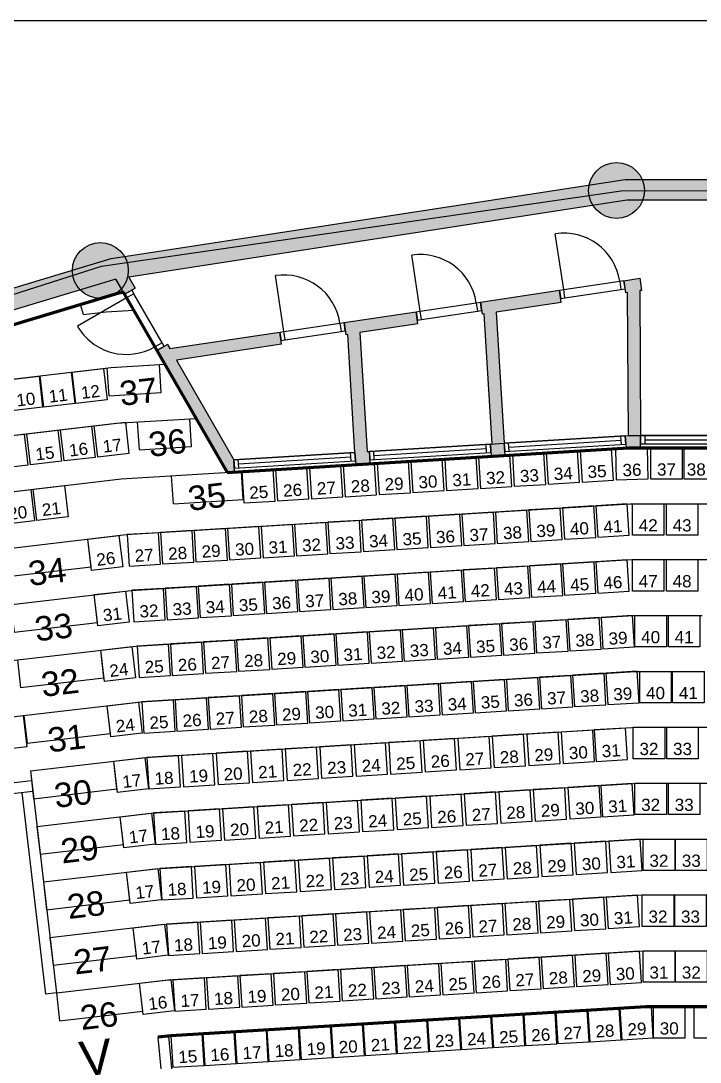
# Model space of a CAD drawing. Header units: millimetres. Extents: x 42980 to 202332, y 27411 to 140378.
# Drawn here: x 106381 to 116102, y 125474 to 140378 of the extents above; entities that cross this region are included whole.
import ezdxf
from ezdxf.enums import TextEntityAlignment as Align

# ---------------------------------------------------------------- set-up
doc = ezdxf.new("R2010")
doc.units = ezdxf.units.MM
doc.header["$LTSCALE"] = 100
doc.layers.get('0').update_dxf_attribs({"linetype": 'CONTINUOUS'})
for name, color, linetype in [('_insida yttervägg arena', 6, 'CONTINUOUS'), ('_kontur regicentral', 5, 'CONTINUOUS'), ('A-3311-EA-', 3, 'CONTINUOUS'), ('A-3311-FYLL', 1, 'CONTINUOUS'), ('A-33111---', 1, 'CONTINUOUS'), ('A-3312-EA-', 7, 'CONTINUOUS'), ('A-3312-FYLL', 7, 'CONTINUOUS'), ('A-3320-EA-', 3, 'CONTINUOUS'), ('A-3320-FYLL', 3, 'CONTINUOUS'), ('A-3651-EA-', 1, 'CONTINUOUS'), ('A-3652-EA-', 1, 'CONTINUOUS'), ('D-RADER', 252, 'CONTINUOUS'), ('D-STOLAR', 1, 'CONTINUOUS'), ('D-STOLNUMMER', 7, 'CONTINUOUS'), ('D-TRAPPA', 254, 'CONTINUOUS'), ('E-RADER', 252, 'CONTINUOUS'), ('E-RADNUMMER', 4, 'CONTINUOUS'), ('E-STOLAR', 1, 'CONTINUOUS'), ('E-STOLNUMMER', 7, 'CONTINUOUS'), ('E-TRAPPA', 254, 'CONTINUOUS'), ('G-STOLAR', 1, 'CONTINUOUS'), ('G-STOLAR_TELE_2', 3, 'CONTINUOUS'), ('H-RADER', 252, 'CONTINUOUS'), ('SEKTIONS_NR', 4, 'CONTINUOUS')]:
    doc.layers.add(name, color=color, linetype=linetype)
doc.layers.add('SEKTIONER', color=4, linetype='CONTINUOUS', lineweight=70)
doc.styles.add('ARIAL', font='arial.ttf')

# ---------------------------------------------------------------- blocks, each defined once
blk = doc.blocks.new('*U1')
at = {"layer": 'A-3652-EA-'}
for p, q in [((0, -60), (0, 60)), ((0, 60), (60, 60)), ((60, 60), (60, -60)), ((870, 60), (60, 60)), ((870, 60), (870, -60)), ((930, 60), (870, 60)), ((930, -60), (930, 60)), ((60, -60), (0, -60)), ((60, -60), (60, -870)), ((870, -60), (60, -60)), ((870, -60), (930, -60))]:
    blk.add_line(p, q, dxfattribs=at)
blk.add_arc((60, -60), 810, 270, 0, dxfattribs=at)
blk = doc.blocks.new('*U2')
at = {"layer": 'A-3652-EA-'}
for p, q in [((60, 60), (0, 60)), ((0, 60), (0, -60)), ((870, 60), (60, 60)), ((60, -60), (60, 60)), ((930, 60), (870, 60)), ((870, 60), (870, -60)), ((930, -60), (930, 60)), ((60, -60), (0, -60)), ((870, -60), (60, -60)), ((930, -60), (870, -60)), ((870, -60), (870, -870))]:
    blk.add_line(p, q, dxfattribs=at)
blk.add_arc((870, -60), 810, 180, 270, dxfattribs=at)
blk = doc.blocks.new('*U3')
at = {"layer": 'A-3652-EA-'}
for p, q in [((60, 60), (0, 60)), ((0, 60), (0, -60)), ((870, 60), (60, 60)), ((60, -60), (60, 60)), ((930, 60), (870, 60)), ((870, 60), (870, -60)), ((930, -60), (930, 60)), ((60, -60), (0, -60)), ((870, -60), (60, -60)), ((930, -60), (870, -60)), ((870, -60), (870, -870))]:
    blk.add_line(p, q, dxfattribs=at)
blk.add_arc((870, -60), 810, 180, 270, dxfattribs=at)
blk = doc.blocks.new('*U4')
at = {"layer": 'A-3652-EA-'}
for p, q in [((60, 60), (0, 60)), ((0, 60), (0, -60)), ((870, 60), (60, 60)), ((60, -60), (60, 60)), ((930, 60), (870, 60)), ((870, 60), (870, -60)), ((930, -60), (930, 60)), ((60, -60), (0, -60)), ((870, -60), (60, -60)), ((930, -60), (870, -60)), ((870, -60), (870, -870))]:
    blk.add_line(p, q, dxfattribs=at)
blk.add_arc((870, -60), 810, 180, 270, dxfattribs=at)
blk = doc.blocks.new('*U10')
at = {"layer": 'A-3651-EA-'}
for p, q in [((1735, 60), (0, 60)), ((0, 60), (0, -60)), ((62.5, -60), (62.5, 60)), ((62.5, 0), (1672.5, 0)), ((1672.5, -60), (1672.5, 60)), ((1735, -60), (1735, 60)), ((0, -60), (1735, -60))]:
    blk.add_line(p, q, dxfattribs=at)
blk = doc.blocks.new('*U11')
at = {"layer": 'A-3651-EA-'}
for p, q in [((1735, 60), (0, 60)), ((0, 60), (0, -60)), ((62.5, -60), (62.5, 60)), ((62.5, 0), (1672.5, 0)), ((1672.5, -60), (1672.5, 60)), ((1735, -60), (1735, 60)), ((0, -60), (1735, -60))]:
    blk.add_line(p, q, dxfattribs=at)
blk = doc.blocks.new('*U12')
at = {"layer": 'A-3651-EA-'}
for p, q in [((1735, 60), (0, 60)), ((0, 60), (0, -60)), ((62.5, -60), (62.5, 60)), ((62.5, 0), (1672.5, 0)), ((1672.5, -60), (1672.5, 60)), ((1735, -60), (1735, 60)), ((0, -60), (1735, -60))]:
    blk.add_line(p, q, dxfattribs=at)
blk = doc.blocks.new('*U13')
at = {"layer": 'A-3651-EA-'}
for p, q in [((2220, 60), (0, 60)), ((0, 60), (0, -60)), ((62.5, -60), (62.5, 60)), ((62.5, 0), (2157.5, 0)), ((2157.5, -60), (2157.5, 60)), ((2220, -60), (2220, 60)), ((0, -60), (2220, -60))]:
    blk.add_line(p, q, dxfattribs=at)
blk = doc.blocks.new('*U28')
at = {"layer": 'G-STOLAR_TELE_2'}
blk.add_circle((0, 0), 400, dxfattribs=at)
blk = doc.blocks.new('*U33')
at = {"layer": 'G-STOLAR_TELE_2'}
blk.add_circle((0, 0), 400, dxfattribs=at)

msp = doc.modelspace()

# ---------------------------------------------------------------- hatches: boundary and pattern name
at = {"layer": 'A-3311-FYLL'}
for points in [[(107925, 136709), (107739, 136681), (107863, 136465), (108015, 136552)], [(115236, 136516), (115262, 136520), (115236, 136693), (115009, 136659), (115026, 136540), (115026, 136540), (115035, 136486), (115061, 136490), (115075, 134442), (115250, 134442)], [(114115, 136348), (114089, 136521), (112957, 136351), (112975, 136233), (112975, 136233), (112983, 136178), (113009, 136182), (113124, 134322), (113298, 134333), (113183, 136208)], [(111006, 136059), (112037, 136214), (112063, 136041), (111232, 135916), (111337, 134212), (111369, 134214), (111380, 134040), (111172, 134027), (111058, 135890), (111032, 135886)], [(110086, 135921), (108514, 135686), (108479, 135746), (108327, 135659), (109332, 133914), (109440, 133921), (109429, 134095), (108608, 135523), (110112, 135748)], [(115250, 134442), (115071, 134442), (115030, 134439), (115041, 134265), (115076, 134267), (115250, 134267)], [(113298, 134333), (113101, 134321), (113111, 134146), (113309, 134158)]]:
    msp.add_hatch(color=256, dxfattribs=at).paths.add_polyline_path(points)
at = {"layer": 'A-3312-FYLL'}
msp.add_hatch(color=256, dxfattribs=at).paths.add_polyline_path([(122476, 138109), (118753, 138109), (115030, 138109), (107673, 136974), (100547, 134829), (93532, 131615), (86845, 127542), (80332, 122511), (76121, 118537), (76356, 118346), (80476, 122234), (87015, 127294), (93673, 131350), (100653, 134548), (107739, 136681), (107925, 136709), (115053, 137809), (118753, 137809), (122453, 137809), (129766, 136681), (136852, 134548), (143833, 131350), (150490, 127294), (157029, 122234), (161149, 118346), (161384, 118537), (157173, 122511), (150660, 127542), (143974, 131615), (136958, 134829), (129833, 136974)])
at = {"layer": 'A-3320-FYLL'}
for points in [[(115305, 137950, 1), (114505, 137950, 1)], [(107918, 136804, 1), (107118, 136804, 1)]]:
    msp.add_hatch(color=256, dxfattribs=at).paths.add_polyline_path(points)

# ---------------------------------------------------------------- linework, layer by layer
msp.add_lwpolyline([(42980, 27411), (202332, 27411), (202332, 140378), (42980, 140378)], close=True)
at = {"layer": '_insida yttervägg arena'}
msp.add_lwpolyline([(100713, 134688), (107536, 136866), (114969, 137946), (122660, 137968), (130050, 136761), (136915, 134716), (144135, 131341), (150884, 127311), (157147, 122310), (161230, 118426), (159973, 117384), (162841, 113601), (164196, 114618), (167369, 109271), (170127, 101958), (171790, 94652), (172663, 87507), (172607, 80521)], dxfattribs=at)
at = {"layer": '_kontur regicentral'}
msp.add_lwpolyline([(107739, 136681), (109332, 133914), (115098, 134267), (122429, 134267), (128173, 133914), (129766, 136681)], dxfattribs=at)
at = {"layer": 'A-3311-EA-'}
for p, q in [((107863, 136465), (107739, 136681)), ((107925, 136709), (108015, 136552)), ((115009, 136659), (115236, 136693)), ((115236, 136693), (115262, 136520)), ((107863, 136465), (108015, 136552)), ((115009, 136659), (115035, 136486)), ((112957, 136351), (114089, 136521)), ((114115, 136348), (114089, 136521)), ((115061, 136490), (115035, 136486)), ((115075, 134442), (115061, 136490)), ((115262, 136520), (115236, 136516)), ((115236, 136516), (115250, 134442)), ((112957, 136351), (112983, 136178)), ((114115, 136348), (113183, 136208)), ((111006, 136059), (112037, 136214)), ((112063, 136041), (112037, 136214)), ((113009, 136182), (112983, 136178)), ((113124, 134322), (113009, 136182)), ((113183, 136208), (113298, 134333)), ((111006, 136059), (111032, 135886)), ((112063, 136041), (111232, 135916)), ((108514, 135686), (110086, 135921)), ((110112, 135748), (110086, 135921)), ((111058, 135890), (111032, 135886)), ((111162, 134202), (111058, 135890)), ((111232, 135916), (111337, 134212)), ((108479, 135746), (108327, 135659)), ((109332, 133914), (108327, 135659)), ((108479, 135746), (108514, 135686)), ((110112, 135748), (108608, 135523)), ((108608, 135523), (109429, 134095)), ((115030, 134439), (115071, 134442)), ((115030, 134439), (115041, 134265)), ((115071, 134442), (115250, 134442)), ((115250, 134267), (115250, 134442)), ((113101, 134321), (113298, 134333)), ((113101, 134321), (113111, 134146)), ((113309, 134158), (113298, 134333)), ((111161, 134202), (111162, 134202)), ((111161, 134202), (111172, 134027)), ((111337, 134212), (111369, 134214)), ((111380, 134040), (111369, 134214)), ((113309, 134158), (113111, 134146)), ((115076, 134267), (115041, 134265)), ((115250, 134267), (115076, 134267)), ((109440, 133921), (109429, 134095)), ((111380, 134040), (111172, 134027)), ((109440, 133921), (109332, 133914))]:
    msp.add_line(p, q, dxfattribs=at)
at = {"layer": 'A-33111---'}
for p, q in [((113298, 134333), (115030, 134439)), ((115250, 134442), (117470, 134442)), ((111369, 134214), (113101, 134321)), ((109429, 134095), (111161, 134202)), ((113111, 134146), (111380, 134040)), ((115041, 134265), (113309, 134158)), ((117470, 134267), (115250, 134267)), ((111172, 134027), (109440, 133921))]:
    msp.add_line(p, q, dxfattribs=at)
at = {"layer": 'A-3312-EA-'}
for p, q in [((107673, 136974), (115030, 138109)), ((115030, 138109), (122476, 138109)), ((115053, 137809), (107925, 136709)), ((122453, 137809), (115053, 137809)), ((100547, 134829), (107673, 136974)), ((107739, 136681), (100653, 134548))]:
    msp.add_line(p, q, dxfattribs=at)
at = {"layer": 'D-RADER'}
for p, q in [((108526, 125849), (115322, 126267)), ((115322, 126267), (116354, 126267)), ((108496, 125846), (108526, 125849))]:
    msp.add_line(p, q, dxfattribs=at)
at = {"layer": 'D-STOLAR'}
for points in [[(114522, 125767), (114972, 125794), (114944, 126243), (114495, 126216)], [(114982, 125795), (115431, 125823), (115403, 126272), (114954, 126244)], [(115884, 125817), (115434, 125817), (115434, 126267), (115884, 126267)], [(112227, 125626), (112676, 125653), (112648, 126102), (112199, 126075)], [(112686, 125654), (113135, 125682), (113107, 126131), (112658, 126103)], [(113145, 125682), (113594, 125710), (113567, 126159), (113117, 126131)], [(113604, 125710), (114053, 125738), (114026, 126187), (113577, 126159)], [(114063, 125739), (114512, 125766), (114485, 126215), (114036, 126188)], [(109931, 125485), (110380, 125512), (110353, 125961), (109903, 125934)], [(110390, 125513), (110839, 125541), (110812, 125990), (110363, 125962)], [(110849, 125541), (111299, 125569), (111271, 126018), (110822, 125990)], [(111308, 125569), (111758, 125597), (111730, 126046), (111281, 126019)], [(111768, 125598), (112217, 125625), (112189, 126074), (111740, 126047)], [(108554, 125400), (109003, 125428), (108975, 125877), (108526, 125849)], [(109013, 125428), (109462, 125456), (109434, 125905), (108985, 125878)], [(109472, 125457), (109921, 125484), (109894, 125933), (109444, 125906)]]:
    msp.add_lwpolyline(points, close=True, dxfattribs=at)
at = {"layer": 'D-TRAPPA'}
for p, q in [((108342, 125828), (108496, 125846)), ((108342, 125828), (108402, 125185)), ((108496, 125846), (108571, 125049))]:
    msp.add_line(p, q, dxfattribs=at)
at = {"layer": 'E-RADER'}
for p, q in [((107783, 136485), (100724, 134360)), ((107846, 136495), (107783, 136485)), ((109332, 133914), (107846, 136495)), ((107278, 136174), (107234, 136320)), ((107604, 136212), (107995, 136236)), ((107278, 136174), (107604, 136212)), ((103021, 134872), (107675, 135415)), ((107675, 135415), (108441, 135462)), ((100759, 133802), (107745, 134618)), ((107745, 134618), (108886, 134688)), ((107816, 133821), (115076, 134267)), ((115076, 134267), (116038, 134267)), ((100871, 133010), (107816, 133821)), ((107887, 133024), (115101, 133467)), ((115101, 133467), (116069, 133467)), ((100984, 132218), (107887, 133024)), ((107958, 132226), (115125, 132667)), ((115125, 132667), (116101, 132667)), ((101096, 131425), (107958, 132226)), ((108029, 131429), (115150, 131867)), ((115150, 131867), (116132, 131867)), ((101208, 130633), (108029, 131429)), ((108100, 130632), (115175, 131067)), ((115175, 131067), (116164, 131067)), ((101321, 129841), (108100, 130632)), ((108171, 129835), (115199, 130267)), ((115199, 130267), (116196, 130267)), ((106518, 129642), (108171, 129835)), ((108242, 129038), (115224, 129467)), ((115224, 129467), (116227, 129467)), ((106610, 128847), (108242, 129038)), ((108313, 128241), (115248, 128667)), ((115248, 128667), (116259, 128667)), ((106703, 128053), (108313, 128241)), ((108384, 127444), (115273, 127867)), ((115273, 127867), (116290, 127867)), ((106796, 127258), (108384, 127444)), ((108455, 126646), (115297, 127067)), ((115297, 127067), (116322, 127067)), ((106889, 126464), (108455, 126646))]:
    msp.add_line(p, q, dxfattribs=at)
at = {"layer": 'E-STOLAR'}
for points in [[(107155, 134901), (106708, 134849), (106655, 135296), (107102, 135348)], [(107617, 134955), (107170, 134903), (107117, 135350), (107564, 135402)], [(106693, 134847), (106246, 134795), (106194, 135242), (106641, 135294)], [(107928, 134186), (107481, 134134), (107429, 134581), (107876, 134633)], [(106483, 134017), (106036, 133965), (105983, 134412), (106430, 134464)], [(106964, 134074), (106517, 134021), (106465, 134468), (106912, 134521)], [(107446, 134130), (106999, 134078), (106947, 134525), (107394, 134577)], [(112958, 133686), (113407, 133713), (113380, 134163), (112931, 134135)], [(113442, 133716), (113892, 133743), (113864, 134192), (113415, 134165)], [(113926, 133745), (114376, 133773), (114348, 134222), (113899, 134194)], [(114411, 133775), (114860, 133803), (114832, 134252), (114383, 134224)], [(115355, 133817), (114905, 133804), (114893, 134254), (115343, 134267)], [(115845, 133817), (115395, 133817), (115395, 134267), (115845, 134267)], [(116325, 133817), (115875, 133817), (115875, 134267), (116325, 134267)], [(110538, 133537), (110987, 133565), (110959, 134014), (110510, 133986)], [(111022, 133567), (111471, 133594), (111443, 134044), (110994, 134016)], [(111506, 133597), (111955, 133624), (111928, 134073), (111478, 134046)], [(111990, 133626), (112439, 133654), (112412, 134103), (111963, 134075)], [(112474, 133656), (112923, 133684), (112896, 134133), (112447, 134105)], [(109570, 133478), (110019, 133505), (109991, 133954), (109542, 133927)], [(110054, 133507), (110503, 133535), (110475, 133984), (110026, 133957)], [(107057, 133279), (106610, 133227), (106558, 133674), (107005, 133726)], [(106575, 133223), (106128, 133171), (106076, 133618), (106523, 133670)], [(113678, 132928), (114128, 132956), (114100, 133405), (113651, 133377)], [(114158, 132958), (114607, 132985), (114579, 133434), (114130, 133407)], [(114637, 132987), (115086, 133015), (115058, 133464), (114609, 133436)], [(115583, 133017), (115133, 133017), (115133, 133467), (115583, 133467)], [(116068, 133017), (115618, 133017), (115618, 133467), (116068, 133467)], [(111283, 132781), (111732, 132809), (111705, 133258), (111255, 133230)], [(111762, 132810), (112211, 132838), (112184, 133287), (111734, 133260)], [(112241, 132840), (112690, 132867), (112663, 133317), (112214, 133289)], [(112720, 132869), (113169, 132897), (113142, 133346), (112693, 133318)], [(113199, 132899), (113648, 132926), (113621, 133375), (113172, 133348)], [(108887, 132634), (109337, 132661), (109309, 133111), (108860, 133083)], [(109367, 132663), (109816, 132691), (109788, 133140), (109339, 133112)], [(109846, 132693), (110295, 132720), (110267, 133169), (109818, 133142)], [(110325, 132722), (110774, 132750), (110746, 133199), (110297, 133171)], [(110804, 132752), (111253, 132779), (111225, 133228), (110776, 133201)], [(107838, 132565), (107391, 132513), (107338, 132960), (107785, 133012)], [(107929, 132575), (108378, 132603), (108351, 133052), (107902, 133024)], [(108408, 132604), (108858, 132632), (108830, 133081), (108381, 133054)], [(114636, 132186), (115085, 132213), (115058, 132663), (114608, 132635)], [(115583, 132217), (115133, 132217), (115133, 132667), (115583, 132667)], [(116068, 132217), (115618, 132217), (115618, 132667), (116068, 132667)], [(112265, 132040), (112715, 132068), (112687, 132517), (112238, 132489)], [(112740, 132069), (113189, 132097), (113161, 132546), (112712, 132518)], [(113214, 132098), (113663, 132126), (113635, 132575), (113186, 132548)], [(113688, 132128), (114137, 132155), (114109, 132604), (113660, 132577)], [(114162, 132157), (114611, 132184), (114583, 132633), (114134, 132606)], [(109895, 131895), (110344, 131922), (110317, 132371), (109867, 132344)], [(110369, 131924), (110818, 131951), (110791, 132400), (110341, 132373)], [(110843, 131953), (111292, 131980), (111265, 132430), (110816, 132402)], [(111317, 131982), (111766, 132010), (111739, 132459), (111290, 132431)], [(111791, 132011), (112241, 132039), (112213, 132488), (111764, 132460)], [(107930, 131770), (107483, 131718), (107431, 132165), (107878, 132217)], [(107999, 131778), (108448, 131806), (108420, 132255), (107971, 132227)], [(108473, 131807), (108922, 131835), (108894, 132284), (108445, 132256)], [(108947, 131836), (109396, 131864), (109368, 132313), (108919, 132286)], [(109421, 131865), (109870, 131893), (109842, 132342), (109393, 132315)], [(113288, 131301), (113737, 131329), (113710, 131778), (113261, 131751)], [(113762, 131331), (114212, 131358), (114184, 131807), (113735, 131780)], [(114236, 131360), (114686, 131387), (114658, 131836), (114209, 131809)], [(114711, 131389), (115160, 131416), (115132, 131866), (114683, 131838)], [(115618, 131417), (115168, 131417), (115168, 131867), (115618, 131867)], [(116098, 131417), (115648, 131417), (115648, 131867), (116098, 131867)], [(110918, 131156), (111367, 131183), (111339, 131633), (110890, 131605)], [(111392, 131185), (111841, 131213), (111813, 131662), (111364, 131634)], [(111866, 131214), (112315, 131242), (112288, 131691), (111838, 131663)], [(112340, 131243), (112789, 131271), (112762, 131720), (112312, 131692)], [(112814, 131272), (113263, 131300), (113236, 131749), (112787, 131722)], [(108073, 130981), (108522, 131009), (108495, 131458), (108046, 131430)], [(108547, 131010), (108996, 131038), (108969, 131487), (108520, 131459)], [(109021, 131039), (109470, 131067), (109443, 131516), (108994, 131489)], [(109495, 131069), (109945, 131096), (109917, 131545), (109468, 131518)], [(109970, 131098), (110419, 131125), (110391, 131574), (109942, 131547)], [(110444, 131127), (110893, 131154), (110865, 131604), (110416, 131576)], [(108023, 130976), (107576, 130923), (107524, 131370), (107971, 131423)], [(113830, 130533), (114280, 130561), (114252, 131010), (113803, 130982)], [(114304, 130562), (114754, 130590), (114726, 131039), (114277, 131012)], [(114779, 130592), (115228, 130619), (115200, 131068), (114751, 131041)], [(115688, 130617), (115238, 130617), (115238, 131067), (115688, 131067)], [(116158, 130617), (115708, 130617), (115708, 131067), (116158, 131067)], [(111460, 130388), (111909, 130415), (111881, 130864), (111432, 130837)], [(111934, 130417), (112383, 130444), (112356, 130894), (111906, 130866)], [(112408, 130446), (112857, 130474), (112830, 130923), (112380, 130895)], [(112882, 130475), (113331, 130503), (113304, 130952), (112855, 130924)], [(113356, 130504), (113805, 130532), (113778, 130981), (113329, 130953)], [(109089, 130242), (109538, 130270), (109511, 130719), (109062, 130691)], [(109563, 130271), (110013, 130299), (109985, 130748), (109536, 130720)], [(110038, 130300), (110487, 130328), (110459, 130777), (110010, 130749)], [(110512, 130329), (110961, 130357), (110933, 130806), (110484, 130779)], [(110986, 130359), (111435, 130386), (111407, 130835), (110958, 130808)], [(108116, 130181), (107669, 130129), (107617, 130576), (108064, 130628)], [(108141, 130184), (108590, 130211), (108563, 130661), (108114, 130633)], [(108615, 130213), (109064, 130241), (109037, 130690), (108588, 130662)], [(106465, 129988), (106018, 129936), (105966, 130383), (106413, 130435)], [(115594, 129817), (115144, 129817), (115144, 130267), (115594, 130267)], [(116074, 129817), (115624, 129817), (115624, 130267), (116074, 130267)], [(112661, 129659), (113110, 129686), (113082, 130135), (112633, 130108)], [(113155, 129689), (113604, 129717), (113576, 130166), (113127, 130138)], [(113649, 129719), (114098, 129747), (114070, 130196), (113621, 130169)], [(114143, 129750), (114592, 129777), (114564, 130226), (114115, 130199)], [(114613, 129779), (115062, 129806), (115034, 130255), (114585, 130228)], [(110190, 129507), (110639, 129535), (110612, 129984), (110163, 129956)], [(110684, 129537), (111133, 129565), (111106, 130014), (110657, 129986)], [(111178, 129568), (111628, 129595), (111600, 130044), (111151, 130017)], [(111672, 129598), (112122, 129626), (112094, 130075), (111645, 130047)], [(112167, 129628), (112616, 129656), (112588, 130105), (112139, 130078)], [(108209, 129386), (107762, 129334), (107710, 129781), (108157, 129833)], [(108214, 129386), (108663, 129413), (108636, 129862), (108186, 129835)], [(108708, 129416), (109157, 129444), (109130, 129893), (108680, 129865)], [(109202, 129446), (109651, 129474), (109624, 129923), (109175, 129895)], [(109696, 129477), (110145, 129504), (110118, 129953), (109669, 129926)], [(113247, 128894), (113697, 128922), (113669, 129371), (113220, 129344)], [(113742, 128925), (114191, 128952), (114163, 129402), (113714, 129374)], [(114236, 128955), (114685, 128983), (114657, 129432), (114208, 129404)], [(114706, 128984), (115155, 129012), (115127, 129461), (114678, 129433)], [(115618, 129017), (115168, 129017), (115168, 129467), (115618, 129467)], [(116098, 129017), (115648, 129017), (115648, 129467), (116098, 129467)], [(111271, 128773), (111720, 128801), (111693, 129250), (111244, 129222)], [(111765, 128803), (112214, 128831), (112187, 129280), (111738, 129253)], [(112259, 128834), (112708, 128861), (112681, 129311), (112232, 129283)], [(112753, 128864), (113203, 128892), (113175, 129341), (112726, 129313)], [(108801, 128621), (109250, 128649), (109222, 129098), (108773, 129071)], [(109295, 128652), (109744, 128679), (109716, 129128), (109267, 129101)], [(109789, 128682), (110238, 128710), (110211, 129159), (109761, 129131)], [(110283, 128712), (110732, 128740), (110705, 129189), (110255, 129162)], [(110777, 128743), (111226, 128770), (111199, 129219), (110750, 129192)], [(108301, 128592), (107855, 128540), (107802, 128987), (108249, 129039)], [(108307, 128591), (108756, 128619), (108728, 129068), (108279, 129040)], [(114328, 128159), (114778, 128187), (114750, 128636), (114301, 128609)], [(114822, 128190), (115272, 128217), (115244, 128666), (114795, 128639)], [(115737, 128217), (115287, 128217), (115287, 128667), (115737, 128667)], [(116200, 128217), (115750, 128217), (115750, 128667), (116200, 128667)], [(111858, 128008), (112307, 128035), (112280, 128484), (111830, 128457)], [(112352, 128038), (112801, 128066), (112774, 128515), (112325, 128487)], [(112846, 128068), (113295, 128096), (113268, 128545), (112819, 128517)], [(113340, 128099), (113789, 128126), (113762, 128575), (113313, 128548)], [(113834, 128129), (114284, 128157), (114256, 128606), (113807, 128578)], [(109388, 127856), (109837, 127883), (109809, 128333), (109360, 128305)], [(109882, 127886), (110331, 127914), (110303, 128363), (109854, 128335)], [(110376, 127917), (110825, 127944), (110797, 128393), (110348, 128366)], [(110870, 127947), (111319, 127975), (111292, 128424), (110842, 128396)], [(111364, 127977), (111813, 128005), (111786, 128454), (111336, 128426)], [(108394, 127797), (107947, 127745), (107895, 128192), (108342, 128244)], [(108400, 127795), (108849, 127823), (108821, 128272), (108372, 128244)], [(108894, 127826), (109343, 127853), (109315, 128302), (108866, 128275)], [(112849, 127267), (113298, 127295), (113271, 127744), (112822, 127716)], [(113333, 127297), (113782, 127324), (113755, 127773), (113306, 127746)], [(113817, 127326), (114267, 127354), (114239, 127803), (113790, 127776)], [(114302, 127356), (114751, 127384), (114723, 127833), (114274, 127805)], [(114786, 127386), (115235, 127414), (115207, 127863), (114758, 127835)], [(115723, 127417), (115273, 127417), (115273, 127867), (115723, 127867)], [(116188, 127417), (115738, 127417), (115738, 127867), (116188, 127867)], [(110429, 127118), (110878, 127146), (110850, 127595), (110401, 127567)], [(110913, 127148), (111362, 127176), (111334, 127625), (110885, 127597)], [(111397, 127178), (111846, 127205), (111819, 127655), (111369, 127627)], [(111881, 127208), (112330, 127235), (112303, 127684), (111853, 127657)], [(112365, 127237), (112814, 127265), (112787, 127714), (112338, 127686)], [(108487, 127003), (108040, 126950), (107988, 127397), (108435, 127450)], [(108492, 126999), (108942, 127027), (108914, 127476), (108465, 127449)], [(108977, 127029), (109426, 127057), (109398, 127506), (108949, 127478)], [(109461, 127059), (109910, 127086), (109882, 127536), (109433, 127508)], [(109945, 127089), (110394, 127116), (110366, 127565), (109917, 127538)], [(113855, 126527), (114304, 126555), (114277, 127004), (113828, 126976)], [(114334, 126557), (114783, 126584), (114756, 127033), (114307, 127006)], [(114813, 126586), (115263, 126614), (115235, 127063), (114786, 127035)], [(115737, 126617), (115287, 126617), (115287, 127067), (115737, 127067)], [(116200, 126617), (115750, 126617), (115750, 127067), (116200, 127067)], [(111460, 126380), (111909, 126408), (111881, 126857), (111432, 126829)], [(111939, 126410), (112388, 126437), (112360, 126886), (111911, 126859)], [(112418, 126439), (112867, 126467), (112839, 126916), (112390, 126888)], [(112897, 126468), (113346, 126496), (113319, 126945), (112869, 126918)], [(113376, 126498), (113825, 126525), (113798, 126975), (113349, 126947)], [(109064, 126233), (109513, 126261), (109486, 126710), (109037, 126682)], [(109543, 126262), (109992, 126290), (109965, 126739), (109516, 126712)], [(110022, 126292), (110472, 126319), (110444, 126769), (109995, 126741)], [(110502, 126321), (110951, 126349), (110923, 126798), (110474, 126770)], [(110981, 126351), (111430, 126378), (111402, 126827), (110953, 126800)], [(108580, 126208), (108133, 126156), (108081, 126603), (108528, 126655)], [(108585, 126204), (109034, 126231), (109007, 126680), (108558, 126653)]]:
    msp.add_lwpolyline(points, close=True, dxfattribs=at)
at = {"layer": 'E-TRAPPA'}
for p, q in [((107643, 135012), (107618, 135412)), ((108391, 135058), (108367, 135458)), ((107643, 135012), (108391, 135058)), ((108077, 134238), (108052, 134637)), ((108825, 134284), (108801, 134683)), ((108077, 134238), (108825, 134284)), ((108563, 133466), (108538, 133865)), ((109561, 133527), (109536, 133926)), ((108563, 133466), (109561, 133527)), ((106518, 129642), (106889, 126464)), ((103172, 129114), (106533, 129507)), ((103190, 128960), (106551, 129353)), ((106397, 129335), (106735, 126446)), ((106889, 126464), (106735, 126446))]:
    msp.add_line(p, q, dxfattribs=at)
for points in [[(106147, 132820), (106193, 132423), (107385, 132562), (107338, 132960)], [(106239, 132026), (106286, 131628), (107478, 131768), (107431, 132165)], [(106332, 131231), (106378, 130834), (107570, 130973), (107524, 131370)], [(106425, 130437), (106471, 130039), (107663, 130178), (107617, 130576)], [(106518, 129642), (106564, 129245), (107756, 129384), (107710, 129781)], [(106610, 128847), (106657, 128450), (107849, 128589), (107802, 128987)], [(106703, 128053), (106750, 127655), (107942, 127795), (107895, 128192)], [(106796, 127258), (106842, 126861), (108034, 127000), (107988, 127397)], [(106889, 126464), (106935, 126066), (108127, 126205), (108081, 126603)]]:
    msp.add_lwpolyline(points, dxfattribs=at)
at = {"layer": 'G-STOLAR'}
msp.add_lwpolyline([(116465, 125817), (116015, 125817), (116015, 126267), (116465, 126267)], close=True, dxfattribs=at)
at = {"layer": 'H-RADER'}
for p, q in [((116069, 133467), (118753, 133467)), ((116101, 132667), (118753, 132667))]:
    msp.add_line(p, q, dxfattribs=at)
at = {"layer": 'SEKTIONER'}
for p, q in [((107846, 136495), (109332, 133914)), ((109332, 133914), (115076, 134267)), ((115076, 134267), (122429, 134267)), ((115322, 126267), (108526, 125849)), ((122183, 126267), (115322, 126267)), ((108526, 125849), (108342, 125832))]:
    msp.add_line(p, q, dxfattribs=at)
msp.add_lwpolyline([(76512, 118218), (80572, 122050), (87128, 127129), (93767, 131173), (100724, 134360), (107783, 136485), (107846, 136495)], dxfattribs=at)

# ---------------------------------------------------------------- block references
at = {"layer": 'A-3320-EA-'}
for name, p in [('*U33', (114905, 137950)), ('*U28', (107518, 136804))]:
    msp.add_blockref(name, p, dxfattribs=at)
at = {"layer": 'A-3651-EA-'}
for name, p, rotation in [('*U12', (113302, 134273), 3.514634858485119), ('*U13', (115250, 134382), 359.9999999999881), ('*U11', (111373, 134154), 3.514634858485068), ('*U10', (109433, 134035), 3.514634858485119)]:
    msp.add_blockref(name, p, dxfattribs=dict(at, rotation=rotation))
at = {"layer": 'A-3652-EA-'}
for name, p, rotation in [('*U4', (115018, 136600), 188.5224174146412), ('*U3', (112966, 136292), 188.5224174146412), ('*U2', (111015, 136000), 188.5224174146412), ('*U1', (107915, 136495), 299.9271606035387)]:
    msp.add_blockref(name, p, dxfattribs=dict(at, rotation=rotation))

# ---------------------------------------------------------------- texts
at = {"layer": 'D-STOLNUMMER', "style": 'ARIAL'}
for s, rotation, p in [('26', 3.5146, (113829, 125724)), ('27', 3.5146, (114288, 125752)), ('28', 3.5146, (114747, 125781)), ('29', 3.5146, (115206, 125809)), ('30', 360, (115659, 125817)), ('21', 3.5146, (111533, 125583)), ('22', 3.5146, (111992, 125611)), ('23', 3.5146, (112451, 125640)), ('24', 3.5146, (112910, 125668)), ('25', 3.5146, (113370, 125696)), ('15', 3.5146, (108778, 125414)), ('16', 3.5146, (109237, 125442)), ('17', 3.5146, (109697, 125470)), ('18', 3.5146, (110156, 125499)), ('19', 3.5146, (110615, 125527)), ('20', 3.5146, (111074, 125555))]:
    msp.add_text(s, height=175, rotation=rotation, dxfattribs=at).set_placement(p, align=Align.BOTTOM_CENTER)
at = {"layer": 'E-RADNUMMER', "style": 'ARIAL'}
for s, p in [('37', (107814, 134866)), ('36', (108228, 134136)), ('35', (108792, 133363)), ('34', (106507, 132290)), ('33', (106600, 131495)), ('32', (106692, 130701)), ('31', (106785, 129906)), ('30', (106878, 129112)), ('29', (106971, 128317)), ('28', (107064, 127522)), ('27', (107156, 126728)), ('26', (107249, 125933))]:
    msp.add_text(s, height=350, rotation=6.66, dxfattribs=at).set_placement(p)
at = {"layer": 'E-STOLNUMMER', "style": 'ARIAL'}
for s, rotation, p in [('10', 6.66, (106469, 134821)), ('11', 6.66, (106931, 134875)), ('12', 6.66, (107393, 134929)), ('16', 6.66, (107223, 134104)), ('17', 6.66, (107704, 134160)), ('15', 6.66, (106741, 134048)), ('34', 3.5146, (114151, 133759)), ('35', 3.5146, (114635, 133789)), ('36', 1.5978, (115130, 133811)), ('37', 360, (115620, 133817)), ('38', 360, (116046, 133817)), ('29', 3.5146, (111731, 133610)), ('30', 3.5146, (112215, 133640)), ('31', 3.5146, (112699, 133670)), ('32', 3.5146, (113183, 133700)), ('33', 3.5146, (113667, 133729)), ('25', 3.5146, (109794, 133491)), ('26', 3.5146, (110278, 133521)), ('27', 3.5146, (110762, 133551)), ('28', 3.5146, (111247, 133581)), ('20', 6.66, (106352, 133197)), ('21', 6.66, (106834, 133253)), ('42', 360, (115358, 133017)), ('43', 360, (115843, 133017)), ('37', 3.5146, (112945, 132883)), ('38', 3.5146, (113424, 132912)), ('39', 3.5146, (113903, 132942)), ('40', 3.5146, (114382, 132971)), ('41', 3.5146, (114861, 133001)), ('32', 3.5146, (110549, 132736)), ('33', 3.5146, (111028, 132765)), ('34', 3.5146, (111508, 132795)), ('35', 3.5146, (111987, 132824)), ('36', 3.5146, (112466, 132854)), ('27', 3.5146, (108154, 132589)), ('28', 3.5146, (108633, 132618)), ('29', 3.5146, (109112, 132648)), ('30', 3.5146, (109591, 132677)), ('31', 3.5146, (110070, 132706)), ('26', 6.66, (107614, 132539)), ('44', 3.5146, (113912, 132141)), ('45', 3.5146, (114386, 132170)), ('46', 3.5146, (114861, 132200)), ('47', 360, (115358, 132217)), ('48', 360, (115843, 132217)), ('38', 3.5146, (111068, 131967)), ('39', 3.5146, (111542, 131996)), ('40', 3.5146, (112016, 132025)), ('41', 3.5146, (112490, 132054)), ('42', 3.5146, (112964, 132083)), ('43', 3.5146, (113438, 132112)), ('33', 3.5146, (108697, 131821)), ('34', 3.5146, (109171, 131850)), ('35', 3.5146, (109645, 131879)), ('36', 3.5146, (110120, 131908)), ('37', 3.5146, (110594, 131938)), ('31', 6.66, (107707, 131744)), ('32', 3.5146, (108223, 131792)), ('38', 3.5146, (114461, 131374)), ('39', 3.5146, (114935, 131403)), ('40', 360, (115393, 131417)), ('41', 360, (115873, 131417)), ('33', 3.5146, (112091, 131228)), ('34', 3.5146, (112565, 131257)), ('35', 3.5146, (113039, 131286)), ('36', 3.5146, (113513, 131315)), ('37', 3.5146, (113987, 131344)), ('28', 3.5146, (109720, 131082)), ('29', 3.5146, (110194, 131111)), ('30', 3.5146, (110668, 131141)), ('31', 3.5146, (111142, 131170)), ('32', 3.5146, (111616, 131199)), ('24', 6.66, (107800, 130949)), ('25', 3.5146, (108298, 130995)), ('26', 3.5146, (108772, 131024)), ('27', 3.5146, (109246, 131053)), ('35', 3.5146, (113107, 130489)), ('36', 3.5146, (113581, 130518)), ('37', 3.5146, (114055, 130547)), ('38', 3.5146, (114529, 130576)), ('39', 3.5146, (115003, 130605)), ('40', 360, (115463, 130617)), ('41', 360, (115933, 130617)), ('30', 3.5146, (110736, 130343)), ('31', 3.5146, (111210, 130372)), ('32', 3.5146, (111684, 130401)), ('33', 3.5146, (112159, 130431)), ('34', 3.5146, (112633, 130460)), ('25', 3.5146, (108366, 130198)), ('26', 3.5146, (108840, 130227)), ('27', 3.5146, (109314, 130256)), ('28', 3.5146, (109788, 130285)), ('29', 3.5146, (110262, 130314)), ('24', 6.66, (107892, 130155)), ('29', 3.5146, (113873, 129733)), ('30', 3.5146, (114367, 129764)), ('31', 3.5146, (114837, 129792)), ('32', 360, (115369, 129817)), ('33', 360, (115849, 129817)), ('25', 3.5146, (111897, 129612)), ('26', 3.5146, (112391, 129642)), ('27', 3.5146, (112885, 129673)), ('28', 3.5146, (113379, 129703)), ('20', 3.5146, (109427, 129460)), ('21', 3.5146, (109921, 129490)), ('22', 3.5146, (110415, 129521)), ('23', 3.5146, (110909, 129551)), ('24', 3.5146, (111403, 129581)), ('17', 6.66, (107985, 129360)), ('18', 3.5146, (108439, 129399)), ('19', 3.5146, (108933, 129430)), ('31', 3.5146, (114930, 128998)), ('32', 360, (115393, 129017)), ('33', 360, (115873, 129017)), ('26', 3.5146, (112484, 128848)), ('27', 3.5146, (112978, 128878)), ('28', 3.5146, (113472, 128908)), ('29', 3.5146, (113966, 128939)), ('30', 3.5146, (114460, 128969)), ('21', 3.5146, (110014, 128696)), ('22', 3.5146, (110508, 128726)), ('23', 3.5146, (111002, 128757)), ('24', 3.5146, (111496, 128787)), ('25', 3.5146, (111990, 128817)), ('17', 6.66, (108078, 128566)), ('18', 3.5146, (108531, 128605)), ('19', 3.5146, (109025, 128635)), ('20', 3.5146, (109519, 128665)), ('28', 3.5146, (113565, 128112)), ('29', 3.5146, (114059, 128143)), ('30', 3.5146, (114553, 128173)), ('31', 3.5146, (115047, 128203)), ('32', 360, (115512, 128217)), ('33', 360, (115975, 128217)), ('23', 3.5146, (111095, 127961)), ('24', 3.5146, (111589, 127991)), ('25', 3.5146, (112083, 128021)), ('26', 3.5146, (112577, 128052)), ('27', 3.5146, (113071, 128082)), ('18', 3.5146, (108624, 127809)), ('19', 3.5146, (109118, 127839)), ('20', 3.5146, (109612, 127870)), ('21', 3.5146, (110106, 127900)), ('22', 3.5146, (110600, 127930)), ('17', 6.66, (108171, 127771)), ('30', 3.5146, (114526, 127370)), ('31', 3.5146, (115010, 127400)), ('32', 360, (115498, 127417)), ('33', 360, (115963, 127417)), ('25', 3.5146, (112106, 127221)), ('26', 3.5146, (112590, 127251)), ('27', 3.5146, (113074, 127281)), ('28', 3.5146, (113558, 127311)), ('29', 3.5146, (114042, 127340)), ('20', 3.5146, (109685, 127073)), ('21', 3.5146, (110169, 127102)), ('22', 3.5146, (110653, 127132)), ('23', 3.5146, (111137, 127162)), ('24', 3.5146, (111622, 127192)), ('17', 6.66, (108264, 126976)), ('18', 3.5146, (108717, 127013)), ('19', 3.5146, (109201, 127043)), ('31', 360, (115512, 126617)), ('32', 360, (115975, 126617)), ('25', 3.5146, (112643, 126453)), ('26', 3.5146, (113122, 126482)), ('27', 3.5146, (113601, 126512)), ('28', 3.5146, (114080, 126541)), ('29', 3.5146, (114559, 126570)), ('30', 3.5146, (115038, 126600)), ('20', 3.5146, (110247, 126306)), ('21', 3.5146, (110726, 126335)), ('22', 3.5146, (111205, 126365)), ('23', 3.5146, (111684, 126394)), ('24', 3.5146, (112163, 126423)), ('16', 6.66, (108356, 126182)), ('17', 3.5146, (108810, 126217)), ('18', 3.5146, (109289, 126247)), ('19', 3.5146, (109768, 126276))]:
    msp.add_text(s, height=175, rotation=rotation, dxfattribs=at).set_placement(p, align=Align.BOTTOM_CENTER)
at = {"layer": 'SEKTIONS_NR', "style": 'ARIAL'}
msp.add_text('V', height=500, rotation=6.66, dxfattribs=at).set_placement((107252, 125265))

doc.saveas('drawing.dxf')
